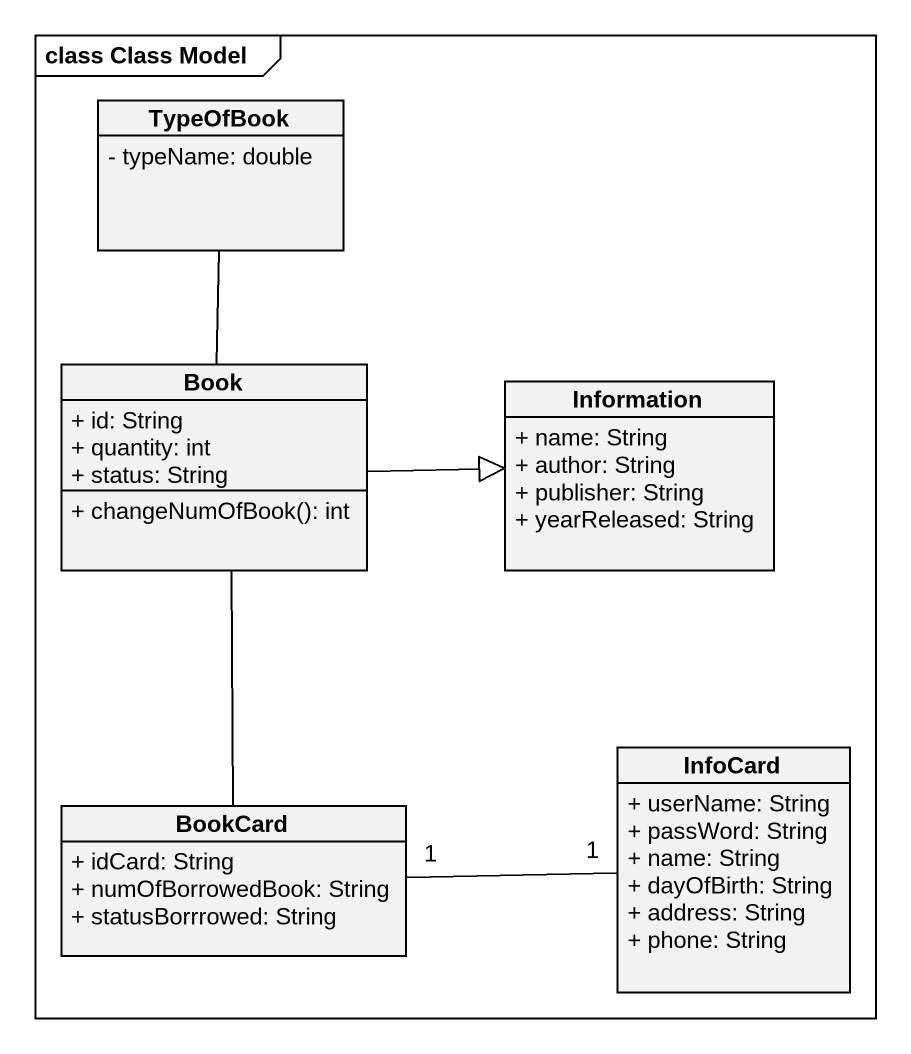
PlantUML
@startuml
mainframe class Class Model
hide circle
hide empty members
skinparam classAttributeIconSize 0
class TypeOfBook {
  - typeName: double
}
class Book {
  + id: String
  + quantity: int
  + status: String
  + changeNumOfBook(): int
}
class Information {
  + name: String
  + author: String
  + publisher: String
  + yearReleased: String
}
class BookCard {
  + idCard: String
  + numOfBorrowedBook: String
  + statusBorrrowed: String
}
class InfoCard {
  + userName: String
  + passWord: String
  + name: String
  + dayOfBirth: String
  + address: String
  + phone: String
}
Book -up- TypeOfBook
Book -right-|> Information
BookCard -up- Book
BookCard "1" -right- "1" InfoCard
@enduml
